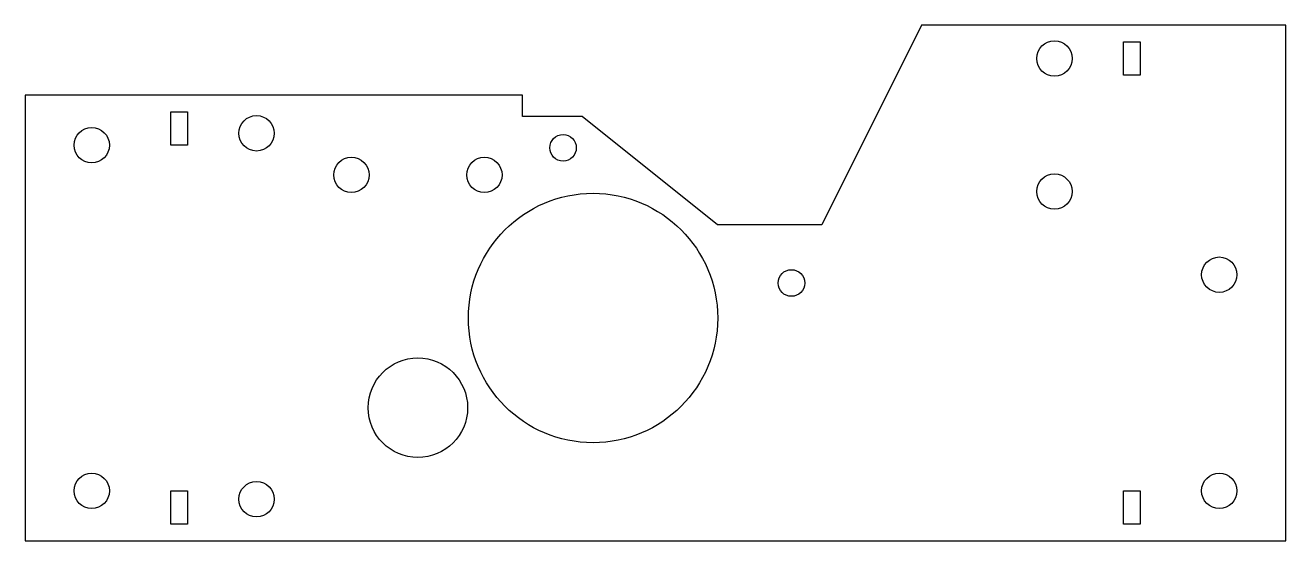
# Model space of a CAD drawing. Header units: inches. Extents: x 0 to 9.48, y 0 to 3.88.
import ezdxf

# ---------------------------------------------------------------- set-up
doc = ezdxf.new("R2010")
doc.units = ezdxf.units.IN
doc.header["$MEASUREMENT"] = 0

msp = doc.modelspace()

# ---------------------------------------------------------------- linework, layer by layer
for points in [[(3.7399, 3.3484), (0, 3.3484), (0, 0), (9.4816, 0), (9.4816, 3.875), (6.7416, 3.875), (5.9916, 2.375), (5.2073, 2.375), (4.1883, 3.1899), (3.7399, 3.1899)], [(8.3866, 3.75), (8.3866, 3.5), (8.2616, 3.5), (8.2616, 3.75)], [(1.095, 2.9734), (1.095, 3.2234), (1.22, 3.2234), (1.22, 2.9734)], [(1.22, 0.375), (1.22, 0.125), (1.095, 0.125), (1.095, 0.375)], [(8.2616, 0.125), (8.2616, 0.375), (8.3866, 0.375), (8.3866, 0.125)]]:
    msp.add_lwpolyline(points, close=True)
for centre, radius in [((7.7416, 3.625), 0.133), ((1.7399, 3.0625), 0.133), ((0.5, 2.9734), 0.133), ((4.0453, 2.9537), 0.1), ((2.4535, 2.75), 0.133), ((3.4535, 2.75), 0.133), ((7.7416, 2.625), 0.133), ((4.2709, 1.6742), 0.9375), ((8.9816, 2), 0.133), ((5.7632, 1.9374), 0.1), ((2.9535, 1), 0.374), ((0.5, 0.375), 0.133), ((8.9816, 0.375), 0.133), ((1.7399, 0.3125), 0.133)]:
    msp.add_circle(centre, radius)

doc.saveas('drawing.dxf')
